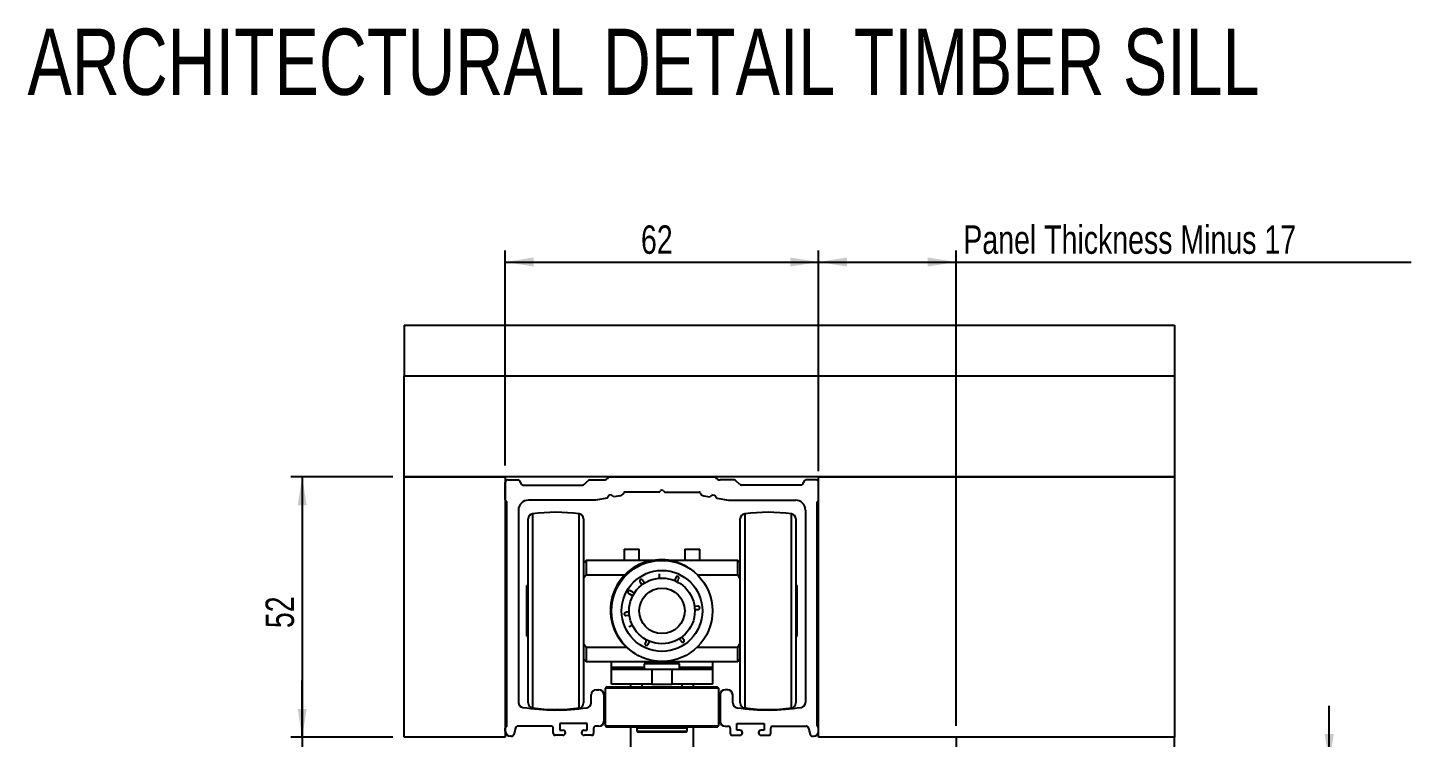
# Paper-space layout 'Sheet2' of a CAD drawing. Header units: millimetres. Extents: x 4253 to 10903, y 554 to 20469.
# Drawn here: x 4253 to 10337, y 17350 to 20469 of the extents above; entities that cross this region are included whole.
import ezdxf

# ---------------------------------------------------------------- set-up
doc = ezdxf.new("R2010")
doc.units = ezdxf.units.MM
doc.layers.add('FORMAT', color=7, linetype='Continuous')
doc.styles.add('SLDTEXTSTYLE0', font='TXT', dxfattribs={"width": 0.75})
doc.dimstyles.new('SLDDIMSTYLE0', dxfattribs={"dimtxt": 125, "dimasz": 125, "dimexe": 0, "dimexo": 0.0625, "dimgap": 31.25, "dimtad": 1, "dimdec": 0, "dimlfac": 0.045, "dimrnd": 1e-09, "dimzin": 12, "dimdsep": 46, "dimtxsty": 'SLDTEXTSTYLE0', "dimsah": 1, "dimcen": 0.09, "dimadec": 0, "dimazin": 3, "dimtfac": 1, "dimtmove": 0, "dimatfit": 0, "dimfxl": 1, "dimfrac": 2, "dimtolj": 1, "dimtzin": 12, "dimarcsym": 0})
doc.dimstyles.new('SLDDIMSTYLE1', dxfattribs={"dimtxt": 125, "dimasz": 125, "dimexe": 0, "dimexo": 0.0625, "dimgap": 31.25, "dimtad": 1, "dimdec": 0, "dimlfac": 0.045, "dimrnd": 1e-09, "dimzin": 12, "dimdsep": 46, "dimtxsty": 'SLDTEXTSTYLE0', "dimsah": 1, "dimcen": 0.09, "dimadec": 0, "dimazin": 3, "dimtfac": 1, "dimtofl": 0, "dimtmove": 0, "dimatfit": 3, "dimfxl": 1, "dimfrac": 2, "dimtolj": 1, "dimtzin": 12, "dimarcsym": 0})

# ---------------------------------------------------------------- blocks, each defined once
blk = doc.blocks.new('_D_28')
at = {"layer": 'FORMAT', "color": 7, "ltscale": 50}
for p, q in [((6352.9, 18544.4), (6352.9, 19488.8)), ((7730.7, 18519.9), (7730.7, 19488.8)), ((6352.9, 19438.8), (7730.7, 19438.8))]:
    blk.add_line(p, q, dxfattribs=at)
for points in [[(6352.9, 19438.8), (6477.9, 19418.8), (6477.9, 19458.8)], [(7730.7, 19438.8), (7605.7, 19458.8), (7605.7, 19418.8)]]:
    blk.add_solid(points, dxfattribs=at)
at = {"layer": 'FORMAT', "color": 7, "ltscale": 50, "insert": (6949.4, 19599.9), "char_height": 125, "attachment_point": 1, "style": 'SLDTEXTSTYLE0'}
blk.add_mtext('62', dxfattribs=at)
blk = doc.blocks.new('_D_29')
at = {"layer": 'FORMAT', "color": 1, "ltscale": 50}
for p, q in [((7730.7, 18544.4), (7730.7, 19488.8)), ((8335.1, 17399.9), (8335.1, 19488.8)), ((7730.7, 19438.8), (8335.1, 19438.8)), ((8335.1, 19438.8), (10336.9, 19438.8))]:
    blk.add_line(p, q, dxfattribs=at)
for points in [[(7730.7, 19438.8), (7855.7, 19418.8), (7855.7, 19458.8)], [(8335.1, 19438.8), (8210.1, 19458.8), (8210.1, 19418.8)]]:
    blk.add_solid(points, dxfattribs=at)
at = {"layer": 'FORMAT', "color": 1, "ltscale": 50, "insert": (8366.9, 19599.9), "char_height": 125, "attachment_point": 1, "style": 'SLDTEXTSTYLE0'}
blk.add_mtext('Panel Thickness Minus 17', dxfattribs=at)
blk = doc.blocks.new('_D_30')
at = {"layer": 'FORMAT', "color": 7, "ltscale": 50}
for p, q in [((5858.5, 18494.4), (5409.8, 18494.4)), ((5459.8, 18494.4), (5459.8, 17349.9)), ((5858.5, 17349.9), (5409.8, 17349.9))]:
    blk.add_line(p, q, dxfattribs=at)
for points in [[(5459.8, 18494.4), (5439.8, 18369.4), (5479.8, 18369.4)], [(5459.8, 17349.9), (5479.8, 17474.9), (5439.8, 17474.9)]]:
    blk.add_solid(points, dxfattribs=at)
at = {"layer": 'FORMAT', "color": 7, "ltscale": 50, "insert": (5298.7, 17829.8), "char_height": 125, "attachment_point": 1, "rotation": 90, "style": 'SLDTEXTSTYLE0'}
blk.add_mtext('52', dxfattribs=at)
blk = doc.blocks.new('_D_31')
at = {"layer": 'FORMAT', "color": 7, "ltscale": 50}
for p, q in [((5459.8, 17349.9), (5459.8, 17599.9)), ((5858.5, 17349.9), (5409.8, 17349.9)), ((5459.8, 17349.9), (5459.8, 17238.8)), ((7196.2, 17238.8), (5409.8, 17238.8)), ((5459.8, 17238.8), (5459.8, 15238.2))]:
    blk.add_line(p, q, dxfattribs=at)
for points in [[(5459.8, 17349.9), (5479.8, 17474.9), (5439.8, 17474.9)], [(5459.8, 17238.8), (5439.8, 17113.8), (5479.8, 17113.8)]]:
    blk.add_solid(points, dxfattribs=at)
at = {"layer": 'FORMAT', "color": 7, "ltscale": 50, "char_height": 125, "attachment_point": 1, "rotation": 90, "style": 'SLDTEXTSTYLE0'}
for s, insert in [('mm Head Clearance', (5298.7, 15377.5)), ('5', (5298.7, 15238.2))]:
    blk.add_mtext(s, dxfattribs=dict(at, insert=insert))
blk = doc.blocks.new('_D_32')
at = {"layer": 'FORMAT', "color": 7, "ltscale": 50}
for p, q in [((9975.8, 17238.8), (9975.8, 17488.8)), ((8274, 17238.8), (10025.8, 17238.8)), ((9975.8, 17238.8), (9975.8, 16905.5)), ((7914, 16905.5), (10025.8, 16905.5)), ((9975.8, 16905.5), (9975.8, 16655.5))]:
    blk.add_line(p, q, dxfattribs=at)
for points in [[(9975.8, 17238.8), (9995.8, 17363.8), (9955.8, 17363.8)], [(9975.8, 16905.5), (9955.8, 16780.5), (9995.8, 16780.5)]]:
    blk.add_solid(points, dxfattribs=at)
at = {"layer": 'FORMAT', "color": 7, "ltscale": 50, "insert": (9814.6, 16979.8), "char_height": 125, "attachment_point": 1, "rotation": 90, "style": 'SLDTEXTSTYLE0'}
blk.add_mtext('15', dxfattribs=at)

psp = doc.layouts.new('Sheet2')

# ---------------------------------------------------------------- linework, layer by layer
at = {"color": 7, "linetype": 'Continuous', "lineweight": 25, "ltscale": 50}
for p, q in [((5908.46, 19161.03), (5908.46, 18938.81)), ((5908.46, 19161.03), (9295.13, 19161.03)), ((9295.13, 19161.03), (9295.13, 18938.81)), ((5908.46, 18938.81), (9295.13, 18938.81)), ((5908.46, 18494.37), (5908.46, 18938.81)), ((9295.13, 18938.81), (9295.13, 18494.37)), ((9295.13, 18494.37), (5908.46, 18494.37)), ((5908.46, 17349.92), (5908.46, 18494.37)), ((5908.46, 18494.37), (6352.91, 18494.37)), ((6352.91, 18494.37), (6352.91, 17349.92)), ((6352.91, 18393.92), (6352.91, 18469.92)), ((6364.02, 18481.03), (6408.46, 18481.03)), ((6430.69, 18458.81), (6692.75, 18458.81)), ((6700.61, 18462.07), (6716.32, 18477.78)), ((6724.18, 18481.03), (6786.26, 18481.03)), ((6809.35, 18494.37), (7274.24, 18494.37)), ((7359.42, 18481.03), (7297.34, 18481.03)), ((7382.99, 18462.07), (7367.27, 18477.78)), ((7652.91, 18458.81), (7390.84, 18458.81)), ((7719.58, 18481.03), (7675.13, 18481.03)), ((7730.69, 17349.92), (7730.69, 18494.37)), ((7730.69, 18494.37), (9295.13, 18494.37)), ((7730.69, 18393.92), (7730.69, 18469.92)), ((9295.13, 18494.37), (9295.13, 17349.92)), ((6358.31, 18386.58), (6354.17, 18390.82)), ((6359.58, 17400.59), (6359.58, 18383.48)), ((6749.13, 18392.14), (6455.13, 18392.14)), ((6801.07, 18401.3), (6749.13, 18392.14)), ((6810.09, 18414.18), (6801.07, 18401.3)), ((6818.84, 18415.72), (6810.09, 18414.18)), ((6831.71, 18406.71), (6818.84, 18415.72)), ((6857.08, 18411.18), (6831.71, 18406.71)), ((7027.83, 18427.7), (6878.02, 18427.7)), ((7032.54, 18429.65), (7037.08, 18434.19)), ((7046.51, 18434.19), (7051.05, 18429.65)), ((7055.77, 18427.7), (7205.58, 18427.7)), ((7226.51, 18411.18), (7251.88, 18406.71)), ((7251.88, 18406.71), (7264.75, 18415.72)), ((7264.75, 18415.72), (7273.51, 18414.18)), ((7273.51, 18414.18), (7282.52, 18401.3)), ((7282.52, 18401.3), (7334.46, 18392.14)), ((7334.46, 18392.14), (7628.46, 18392.14)), ((7724.02, 17400.59), (7724.02, 18383.48)), ((7725.29, 18386.58), (7729.42, 18390.82)), ((6410.69, 18347.7), (6410.69, 17503.31)), ((6472.19, 18331.97), (6472.19, 17478.99)), ((6678.07, 17839.84), (6678.07, 18331.97)), ((7405.52, 18331.97), (7405.52, 17873.47)), ((7611.41, 17478.99), (7611.41, 18331.97)), ((7672.91, 18347.7), (7672.91, 17503.31)), ((6452.91, 18287.66), (6452.08, 18287.66)), ((6452.91, 17843.23), (6452.91, 18309.94)), ((6697.35, 18309.94), (6697.35, 17501.01)), ((7386.24, 17501.01), (7386.24, 18309.94)), ((7630.69, 18309.94), (7630.69, 17875.13)), ((7631.52, 18291.76), (7630.69, 18291.76)), ((6452.91, 18244.99), (6452.08, 18244.99)), ((6452.08, 18231.22), (6452.91, 18231.22)), ((7631.52, 18234.78), (7630.69, 18234.78)), ((7630.69, 18214.65), (7631.52, 18214.65)), ((7630.69, 18197.12), (7631.52, 18197.12)), ((6452.08, 18187.31), (6452.91, 18187.31)), ((6452.91, 18179.5), (6452.08, 18179.5)), ((6875.13, 18176.59), (6875.13, 18127.7)), ((6875.13, 18176.59), (6921.66, 18176.59)), ((6921.66, 18176.59), (6941.8, 18176.59)), ((6941.8, 18127.7), (6941.8, 18176.59)), ((7141.8, 18176.59), (7141.8, 18127.7)), ((7141.8, 18176.59), (7181.41, 18176.59)), ((7181.41, 18176.59), (7208.46, 18176.59)), ((7208.46, 18127.7), (7208.46, 18176.59)), ((7630.69, 18184.29), (7631.52, 18184.29)), ((7630.69, 18157.82), (7631.52, 18157.82)), ((6452.08, 18121.44), (6452.91, 18121.44)), ((6452.91, 18083.07), (6452.08, 18083.07)), ((6708.46, 18127.7), (6697.35, 18116.59)), ((7002.23, 18127.7), (6708.46, 18127.7)), ((6708.46, 18127.7), (6708.46, 18064.18)), ((7375.13, 18127.7), (7072.12, 18127.7)), ((7386.24, 18116.59), (7375.13, 18127.7)), ((7375.13, 18064.18), (7375.13, 18127.7)), ((7630.69, 18118.11), (7631.52, 18118.11)), ((6452.91, 18016.59), (6447.35, 18016.59)), ((6447.35, 17905.48), (6447.35, 18016.59)), ((6452.08, 18026.98), (6452.91, 18026.98)), ((6708.46, 18064.18), (6697.35, 18048.2)), ((6708.46, 18064.18), (6878.85, 18064.18)), ((6966.77, 18025.53), (6956.46, 18040.33)), ((7103.14, 18052.81), (7096.23, 18038.07)), ((7197.35, 18064.18), (7375.13, 18064.18)), ((7386.24, 18048.2), (7375.13, 18064.18)), ((7636.24, 18016.59), (7630.69, 18016.59)), ((7636.24, 17794.37), (7636.24, 18016.59)), ((6452.91, 17987.74), (6452.08, 17987.74)), ((6895.57, 17981.85), (6913.31, 17971.61)), ((6447.35, 17794.37), (6447.35, 17905.48)), ((7200.06, 17926.02), (7184.49, 17924.69)), ((6452.91, 17501.01), (6452.91, 17843.23)), ((6678.07, 17478.99), (6678.07, 17839.84)), ((6883.54, 17884.94), (6899.1, 17886.26)), ((7405.52, 17873.47), (7405.52, 17478.99)), ((7630.69, 17875.13), (7630.69, 17501.01)), ((6447.35, 17794.37), (6452.91, 17794.37)), ((6452.91, 17768.72), (6452.08, 17768.72)), ((6980.45, 17758.15), (6987.86, 17773.93)), ((7630.69, 17794.37), (7636.24, 17794.37)), ((6697.35, 17762.75), (6708.46, 17746.78)), ((6708.46, 17746.78), (6708.46, 17683.26)), ((6708.46, 17746.78), (6884.49, 17746.78)), ((7197.35, 17746.78), (7375.13, 17746.78)), ((7375.13, 17746.78), (7386.24, 17762.75)), ((7375.13, 17683.26), (7375.13, 17746.78)), ((7630.69, 17742.53), (7631.52, 17742.53)), ((7631.52, 17712.51), (7630.69, 17712.51)), ((6452.91, 17678.42), (6452.08, 17678.42)), ((6452.91, 17664.13), (6452.08, 17664.13)), ((6697.35, 17694.37), (6708.46, 17683.26)), ((6708.46, 17683.26), (7375.13, 17683.26)), ((6819.58, 17657.22), (6819.58, 17683.26)), ((6819.58, 17657.22), (6819.58, 17656.43)), ((6964.02, 17657.22), (6819.58, 17657.22)), ((6819.58, 17649.92), (6819.58, 17656.43)), ((6964.02, 17656.43), (6819.58, 17656.43)), ((6819.58, 17583.26), (6819.58, 17649.92)), ((6819.58, 17649.92), (6997.35, 17649.92)), ((6964.02, 17672.14), (6964.02, 17649.92)), ((7119.58, 17672.14), (6964.02, 17672.14)), ((6997.35, 17649.92), (6997.35, 17583.26)), ((6997.35, 17649.92), (7086.24, 17649.92)), ((7086.24, 17583.26), (7086.24, 17649.92)), ((7086.24, 17649.92), (7264.02, 17649.92)), ((7119.58, 17649.92), (7119.58, 17672.14)), ((7264.02, 17657.22), (7119.58, 17657.22)), ((7264.02, 17656.43), (7119.58, 17656.43)), ((7264.02, 17683.26), (7264.02, 17657.22)), ((7264.02, 17656.43), (7264.02, 17657.22)), ((7264.02, 17656.43), (7264.02, 17649.92)), ((7264.02, 17649.92), (7264.02, 17583.26)), ((7375.13, 17683.26), (7386.24, 17694.37)), ((7631.52, 17677.18), (7630.69, 17677.18)), ((7630.69, 17656.24), (7631.52, 17656.24)), ((6452.91, 17635.9), (6452.08, 17635.9)), ((6452.08, 17633.15), (6452.91, 17633.15)), ((6452.91, 17622.23), (6452.08, 17622.23)), ((7630.69, 17619.18), (7631.52, 17619.18)), ((7631.52, 17588.43), (7630.69, 17588.43)), ((6730.69, 17501.95), (6730.69, 17536.59)), ((6752.91, 17558.81), (6764.02, 17558.81)), ((6786.24, 17536.59), (6786.24, 17421.03)), ((6798.46, 17572.14), (6791.8, 17565.48)), ((6791.8, 17565.48), (6791.8, 17401.03)), ((6797.49, 17565.48), (6791.8, 17565.48)), ((7291.8, 17565.48), (6797.49, 17565.48)), ((6798.46, 17572.14), (6804, 17572.14)), ((6804, 17572.14), (7285.13, 17572.14)), ((6997.35, 17583.26), (6819.58, 17583.26)), ((6902.91, 17583.26), (6902.91, 17572.14)), ((6952.91, 17583.26), (6952.91, 17572.14)), ((6997.35, 17583.26), (7086.24, 17583.26)), ((7264.02, 17583.26), (7086.24, 17583.26)), ((7130.69, 17572.14), (7130.69, 17583.26)), ((7180.69, 17572.14), (7180.69, 17583.26)), ((7291.8, 17565.48), (7285.13, 17572.14)), ((7291.8, 17401.03), (7291.8, 17565.48)), ((7297.35, 17536.59), (7297.35, 17421.03)), ((7330.69, 17558.81), (7319.58, 17558.81)), ((7352.91, 17501.95), (7352.91, 17536.59)), ((7631.52, 17576.18), (7630.69, 17576.18)), ((7631.52, 17571.19), (7630.69, 17571.19)), ((7630.69, 17531.14), (7631.52, 17531.14)), ((6452.08, 17522.46), (6452.91, 17522.46)), ((6602.91, 17470.36), (6602.91, 17470.34)), ((7480.69, 17470.34), (7480.69, 17470.36)), ((7630.69, 17519.75), (7631.52, 17519.75)), ((7630.69, 17514.19), (7631.52, 17514.19)), ((6712.47, 17409.92), (6592.68, 17409.92)), ((6592.68, 17409.92), (6592.68, 17381.09)), ((6712.47, 17381.09), (6712.47, 17409.92)), ((7371.13, 17409.92), (7490.91, 17409.92)), ((7371.13, 17381.09), (7371.13, 17409.92)), ((7490.91, 17409.92), (7490.91, 17381.09)), ((6352.91, 17349.92), (5908.46, 17349.92)), ((6352.91, 17376.59), (6352.91, 17390.37)), ((6354.26, 17393.56), (6358.22, 17397.4)), ((6379.14, 17354.37), (6375.13, 17354.37)), ((6397.37, 17390.58), (6389.87, 17362.6)), ((6554.96, 17398.81), (6408.1, 17398.81)), ((6563.85, 17367.78), (6563.85, 17389.92)), ((6605.99, 17358.9), (6572.72, 17358.9)), ((6592.68, 17381.09), (6605.99, 17381.09)), ((6699.16, 17381.09), (6712.47, 17381.09)), ((6732.43, 17358.9), (6699.16, 17358.9)), ((6741.31, 17389.92), (6741.31, 17367.78)), ((6764.02, 17398.81), (6750.2, 17398.81)), ((6791.8, 17401.03), (6798.46, 17394.37)), ((6791.8, 17401.03), (6797.49, 17401.03)), ((6797.49, 17401.03), (7291.8, 17401.03)), ((6804, 17394.37), (6798.46, 17394.37)), ((7285.13, 17394.37), (6804, 17394.37)), ((6902.91, 17394.37), (6902.91, 16905.48)), ((6935.13, 17394.37), (6930.69, 17389.92)), ((6930.69, 17389.92), (6930.69, 17376.59)), ((7152.91, 17389.92), (6930.69, 17389.92)), ((6930.69, 17376.59), (6935.13, 17372.14)), ((6930.69, 17376.59), (7152.91, 17376.59)), ((7148.46, 17372.14), (6935.13, 17372.14)), ((7152.91, 17389.92), (7148.46, 17394.37)), ((7148.46, 17372.14), (7152.91, 17376.59)), ((7152.91, 17376.59), (7152.91, 17389.92)), ((7180.69, 16905.48), (7180.69, 17394.37)), ((7285.13, 17394.37), (7291.8, 17401.03)), ((7319.58, 17398.81), (7333.4, 17398.81)), ((7342.29, 17389.92), (7342.29, 17367.78)), ((7351.16, 17358.9), (7384.44, 17358.9)), ((7384.44, 17381.09), (7371.13, 17381.09)), ((7490.91, 17381.09), (7477.6, 17381.09)), ((7477.6, 17358.9), (7510.88, 17358.9)), ((7519.75, 17367.78), (7519.75, 17389.92)), ((7528.64, 17398.81), (7675.49, 17398.81)), ((7686.23, 17390.58), (7693.72, 17362.6)), ((7704.45, 17354.37), (7708.46, 17354.37)), ((7729.33, 17393.56), (7725.37, 17397.4)), ((7730.69, 17376.59), (7730.69, 17390.37)), ((9295.13, 17349.92), (7730.69, 17349.92)), ((8335.13, 17349.92), (8335.13, 17038.81)), ((9295.13, 17349.92), (8335.13, 17349.92)), ((9295.13, 16794.37), (9295.13, 17349.92))]:
    psp.add_line(p, q, dxfattribs=at)
at = {"color": 7, "linetype": 'Continuous', "lineweight": 25, "ltscale": 2500}
for radius in [222.22, 177.78, 144.44, 100]:
    psp.add_circle((7041.8, 17905.48), radius, dxfattribs=at)
for centre, radius, start, end in [((6364.02, 18469.92), 11.11, 90, 180), ((6408.46, 18469.92), 11.11, 360, 90), ((6430.69, 18469.92), 11.11, 180, 270), ((6692.75, 18469.92), 11.11, 270, 315), ((6724.18, 18469.92), 11.11, 90, 135), ((6786.26, 18503.26), 22.22, 270, 330), ((6809.35, 18489.92), 4.44, 90, 150), ((7041.8, 18429.48), 6.67, 45, 135), ((7274.24, 18489.92), 4.44, 30, 90), ((7297.34, 18503.26), 22.22, 210, 270), ((7359.42, 18469.92), 11.11, 45, 90), ((7390.84, 18469.92), 11.11, 225, 270), ((7652.91, 18469.92), 11.11, 270, 360), ((7675.13, 18469.92), 11.11, 90, 180), ((7719.58, 18469.92), 11.11, 0, 90), ((6357.35, 18393.92), 4.44, 180, 224.337754), ((6355.13, 18383.48), 4.44, 360, 44.337754), ((6455.13, 18347.7), 44.44, 90, 180), ((6853.22, 18433.06), 22.22, 280, 338.419871), ((6878.02, 18423.26), 4.44, 90, 158.419871), ((7027.83, 18434.37), 6.67, 270, 315), ((7055.77, 18434.37), 6.67, 225, 270), ((7205.58, 18423.26), 4.44, 21.580129, 90), ((7230.37, 18433.06), 22.22, 201.580129, 260), ((7628.46, 18347.7), 44.44, 0, 90), ((7728.46, 18383.48), 4.44, 135.662246, 180), ((7726.24, 18393.92), 4.44, 315.662246, 0), ((6475.13, 18309.94), 22.22, 97.605581, 180), ((6575.13, 17561.03), 777.78, 82.394419, 97.605581), ((6675.13, 18309.94), 22.22, 0, 82.394419), ((7408.46, 18309.94), 22.22, 97.605581, 180), ((7508.46, 17561.03), 777.78, 82.394419, 97.605581), ((7608.46, 18309.94), 22.22, 0, 82.394419), ((7037.17, 17908.24), 222.22, 58.436802, 180), ((7037.17, 17908.24), 222.22, 180, 239.826322), ((6752.91, 17536.59), 22.22, 90, 180), ((6764.02, 17536.59), 22.22, 360, 90), ((7319.58, 17536.59), 22.22, 90, 180), ((7330.69, 17536.59), 22.22, 360, 90), ((6432.91, 17503.31), 22.22, 180, 261.019543), ((6575.13, 18403.26), 933.33, 261.019543, 278.414968), ((6475.13, 17501.01), 22.22, 180, 262.394419), ((6575.13, 18249.92), 777.78, 262.394419, 277.605581), ((6675.13, 17501.01), 22.22, 277.605581, 360), ((6708.46, 17501.95), 22.22, 278.414968, 0), ((7375.13, 17501.95), 22.22, 180, 261.585032), ((7508.46, 18403.26), 933.33, 261.585032, 278.980457), ((7408.46, 17501.01), 22.22, 180, 262.394419), ((7508.46, 18249.92), 777.78, 262.394419, 277.605581), ((7608.46, 17501.01), 22.22, 277.605581, 360), ((7650.69, 17503.31), 22.22, 278.980457, 0), ((6764.02, 17421.03), 22.22, 270, 0), ((7319.58, 17421.03), 22.22, 180, 270), ((6357.35, 17390.37), 4.44, 134.0837, 180), ((6375.13, 17376.59), 22.22, 180, 270), ((6355.13, 17400.59), 4.44, 314.0837, 0), ((6379.14, 17365.48), 11.11, 270, 345), ((6408.1, 17387.7), 11.11, 90, 165), ((6554.96, 17389.92), 8.89, 0, 90), ((6572.72, 17367.78), 8.87, 180, 270), ((6605.99, 17369.99), 11.09, 270, 90), ((6699.16, 17369.99), 11.09, 90, 270), ((6732.43, 17367.78), 8.87, 270, 0), ((6750.2, 17389.92), 8.89, 90, 180), ((7333.4, 17389.92), 8.89, 0, 90), ((7351.16, 17367.78), 8.87, 180, 270), ((7384.44, 17369.99), 11.09, 270, 90), ((7477.6, 17369.99), 11.09, 90, 270), ((7510.88, 17367.78), 8.87, 270, 0), ((7528.64, 17389.92), 8.89, 90, 180), ((7675.49, 17387.7), 11.11, 15, 90), ((7704.45, 17365.48), 11.11, 195, 270), ((7708.46, 17376.59), 22.22, 270, 0), ((7728.46, 17400.59), 4.44, 180, 225.9163), ((7726.24, 17390.37), 4.44, 0, 45.9163)]:
    psp.add_arc(centre, radius, start, end, dxfattribs=at)
at = {"color": 7, "linetype": 'Continuous', "lineweight": 25, "ltscale": 50}
for points, knots in [([(6956.46, 18040.33), (6955.86, 18041.01), (6954.58, 18042.48), (6952.03, 18043.4), (6949.59, 18043.36), (6947.71, 18042.8), (6946.14, 18041.81), (6944.85, 18040.43), (6943.86, 18038.57), (6943.45, 18036.1), (6943.89, 18033.88), (6944.65, 18032.65), (6944.88, 18032.27)], [0, 0, 0, 0, 0.1357289, 0.2920019, 0.380133, 0.4515682, 0.5234043, 0.586752, 0.669757, 0.7836848, 0.932502, 1, 1, 1, 1]), ([(6944.88, 18032.27), (6946.09, 18030.53), (6949.08, 18026.25), (6952.71, 18021.02), (6954.88, 18017.92)], [0, 0, 0, 0, 0.40557838, 1, 1, 1, 1]), ([(7030.12, 18067.68), (7030.12, 18065.55), (7030.12, 18059.42), (7030.12, 18051.95), (7030.12, 18047.08)], [0, 0, 0, 0, 0.3470548, 1, 1, 1, 1]), ([(7115.92, 18046.81), (7116.21, 18047.67), (7116.83, 18049.51), (7116.36, 18052.18), (7115.11, 18054.27), (7113.68, 18055.62), (7112.04, 18056.48), (7110.2, 18056.91), (7108.1, 18056.84), (7105.74, 18055.96), (7104.05, 18054.47), (7103.36, 18053.2), (7103.14, 18052.81)], [0, 0, 0, 0, 0.1355091, 0.2917792, 0.3799694, 0.4514326, 0.5232976, 0.586651, 0.6696228, 0.783498, 0.9322801, 1, 1, 1, 1]), ([(7108.88, 18031.82), (7110.47, 18035.21), (7113.03, 18040.65), (7115.12, 18045.12), (7115.92, 18046.81)], [0, 0, 0, 0, 0.6220987, 1, 1, 1, 1]), ([(6902.63, 17994.07), (6901.8, 17994.43), (6900.01, 17995.21), (6897.31, 17994.96), (6895.12, 17993.9), (6893.66, 17992.59), (6892.66, 17991.03), (6892.08, 17989.22), (6891.97, 17987.12), (6892.65, 17984.71), (6893.99, 17982.89), (6895.2, 17982.1), (6895.57, 17981.85)], [0, 0, 0, 0, 0.1356949, 0.2919675, 0.3801077, 0.4515473, 0.5233878, 0.5867364, 0.6697362, 0.7836559, 0.9324677, 1, 1, 1, 1]), ([(6921, 17983.46), (6916.34, 17986.15), (6909.71, 17989.98), (6904.25, 17993.13), (6902.63, 17994.07)], [0, 0, 0, 0, 0.7020308, 1, 1, 1, 1]), ([(6882.34, 17899), (6881.45, 17898.82), (6879.54, 17898.44), (6877.47, 17896.69), (6876.28, 17894.57), (6875.83, 17892.66), (6875.9, 17890.81), (6876.45, 17888.99), (6877.56, 17887.21), (6879.5, 17885.61), (6881.64, 17884.89), (6883.09, 17884.93), (6883.54, 17884.94)], [0, 0, 0, 0, 0.1356949, 0.2919675, 0.3801077, 0.4515473, 0.5233878, 0.5867364, 0.6697362, 0.7836559, 0.9324677, 1, 1, 1, 1]), ([(6899.41, 17900.45), (6895.48, 17900.12), (6889.29, 17899.59), (6884.2, 17899.16), (6882.34, 17899)], [0, 0, 0, 0, 0.6342343, 1, 1, 1, 1]), ([(7185.88, 17910.65), (7189.21, 17910.93), (7194.81, 17911.41), (7199.4, 17911.8), (7201.26, 17911.96)], [0, 0, 0, 0, 0.59601072, 1, 1, 1, 1]), ([(7201.26, 17911.96), (7202.14, 17912.13), (7204.06, 17912.51), (7206.13, 17914.26), (7207.31, 17916.39), (7207.76, 17918.3), (7207.69, 17920.15), (7207.14, 17921.96), (7206.03, 17923.75), (7204.09, 17925.34), (7201.95, 17926.07), (7200.51, 17926.03), (7200.06, 17926.02)], [0, 0, 0, 0, 0.1356949, 0.2919675, 0.3801077, 0.4515473, 0.5233878, 0.5867364, 0.6697362, 0.7836559, 0.9324677, 1, 1, 1, 1]), ([(6910.66, 17843.35), (6907.16, 17841.33), (6901.69, 17838.17), (6897.19, 17835.57), (6895.57, 17834.64)], [0, 0, 0, 0, 0.64016286, 1, 1, 1, 1]), ([(6972.88, 17775.24), (6971.94, 17773.21), (6970.03, 17769.15), (6968.46, 17765.82), (6967.68, 17764.14)], [0, 0, 0, 0, 0.497578, 1, 1, 1, 1]), ([(7116.93, 17785.27), (7117.71, 17784.16), (7121.47, 17778.76), (7124.63, 17774.23), (7127.14, 17770.62)], [0, 0, 0, 0, 0.2059628, 1, 1, 1, 1]), ([(7127.14, 17770.62), (7127.73, 17769.94), (7129.02, 17768.48), (7131.57, 17767.56), (7134, 17767.59), (7135.88, 17768.16), (7137.45, 17769.14), (7138.75, 17770.53), (7139.74, 17772.38), (7140.15, 17774.86), (7139.7, 17777.08), (7138.95, 17778.3), (7138.72, 17778.69)], [0, 0, 0, 0, 0.1357289, 0.2920019, 0.380133, 0.4515682, 0.5234043, 0.586752, 0.669757, 0.7836848, 0.932502, 1, 1, 1, 1]), ([(7138.72, 17778.69), (7138.58, 17778.88), (7136.25, 17782.22), (7133.62, 17786), (7131.15, 17789.55)], [0, 0, 0, 0, 0.0580886, 1, 1, 1, 1]), ([(6967.68, 17764.14), (6967.39, 17763.29), (6966.76, 17761.44), (6967.24, 17758.78), (6968.49, 17756.69), (6969.91, 17755.34), (6971.55, 17754.47), (6973.4, 17754.04), (6975.5, 17754.11), (6977.85, 17754.99), (6979.55, 17756.49), (6980.24, 17757.75), (6980.45, 17758.15)], [0, 0, 0, 0, 0.1355091, 0.2917792, 0.3799694, 0.4514326, 0.5232976, 0.586651, 0.6696228, 0.783498, 0.9322801, 1, 1, 1, 1])]:
    psp.add_open_spline(points, degree=3, knots=knots, dxfattribs=at)

# ---------------------------------------------------------------- texts
at = {"layer": 'FORMAT', "color": 7, "ltscale": 50, "insert": (4252.03, 20464.33), "char_height": 291.0417, "attachment_point": 1, "style": 'SLDTEXTSTYLE0'}
psp.add_mtext('ARCHITECTURAL DETAIL TIMBER SILL', dxfattribs=at)

# ---------------------------------------------------------------- dimensions: what is measured, and where the dimension line sits
at = {"layer": 'FORMAT', "color": 7, "ltscale": 50}
dim = psp.add_linear_dim(base=(7730.69, 19438.81), p1=(6352.91, 18494.37), p2=(7730.69, 18469.92), dimstyle='SLDDIMSTYLE1', dxfattribs=at)
dim.commit()
dim.dimension.update_dxf_attribs({"geometry": '_D_28', "text_midpoint": (7041.8, 19438.81), "dimtype": 160})
at = {"layer": 'FORMAT', "color": 1, "ltscale": 50}
dim = psp.add_linear_dim(base=(8335.13, 19438.81), p1=(7730.69, 18494.37), p2=(8335.13, 17349.92), text='Panel Thickness Minus 17', dimstyle='SLDDIMSTYLE1', dxfattribs=at)
dim.commit()
dim.dimension.update_dxf_attribs({"geometry": '_D_29', "text_midpoint": (9351.91, 19438.81), "dimtype": 160})
at = {"layer": 'FORMAT', "color": 7, "ltscale": 50}
for base, p1, p2, dimstyle, picture, middle in [((5459.84, 17349.92), (5908.46, 18494.37), (5908.46, 17349.92), 'SLDDIMSTYLE1', '_D_30', (5459.84, 17922.14)), ((9975.76, 16905.48), (8224.02, 17238.81), (7864.02, 16905.48), 'SLDDIMSTYLE0', '_D_32', (9975.76, 17072.14))]:
    dim = psp.add_linear_dim(base=base, p1=p1, p2=p2, angle=90, dimstyle=dimstyle, dxfattribs=at)
    dim.commit()
    dim.dimension.update_dxf_attribs({"geometry": picture, "text_midpoint": middle, "dimtype": 160})
dim = psp.add_linear_dim(base=(5459.84, 17238.81), p1=(5908.46, 17349.92), p2=(7246.24, 17238.81), angle=90, text='<> mm Head Clearance', dimstyle='SLDDIMSTYLE0', dxfattribs=at)
dim.commit()
dim.dimension.update_dxf_attribs({"geometry": '_D_31', "text_midpoint": (5459.84, 16171.48), "dimtype": 160})

doc.saveas('drawing.dxf')
